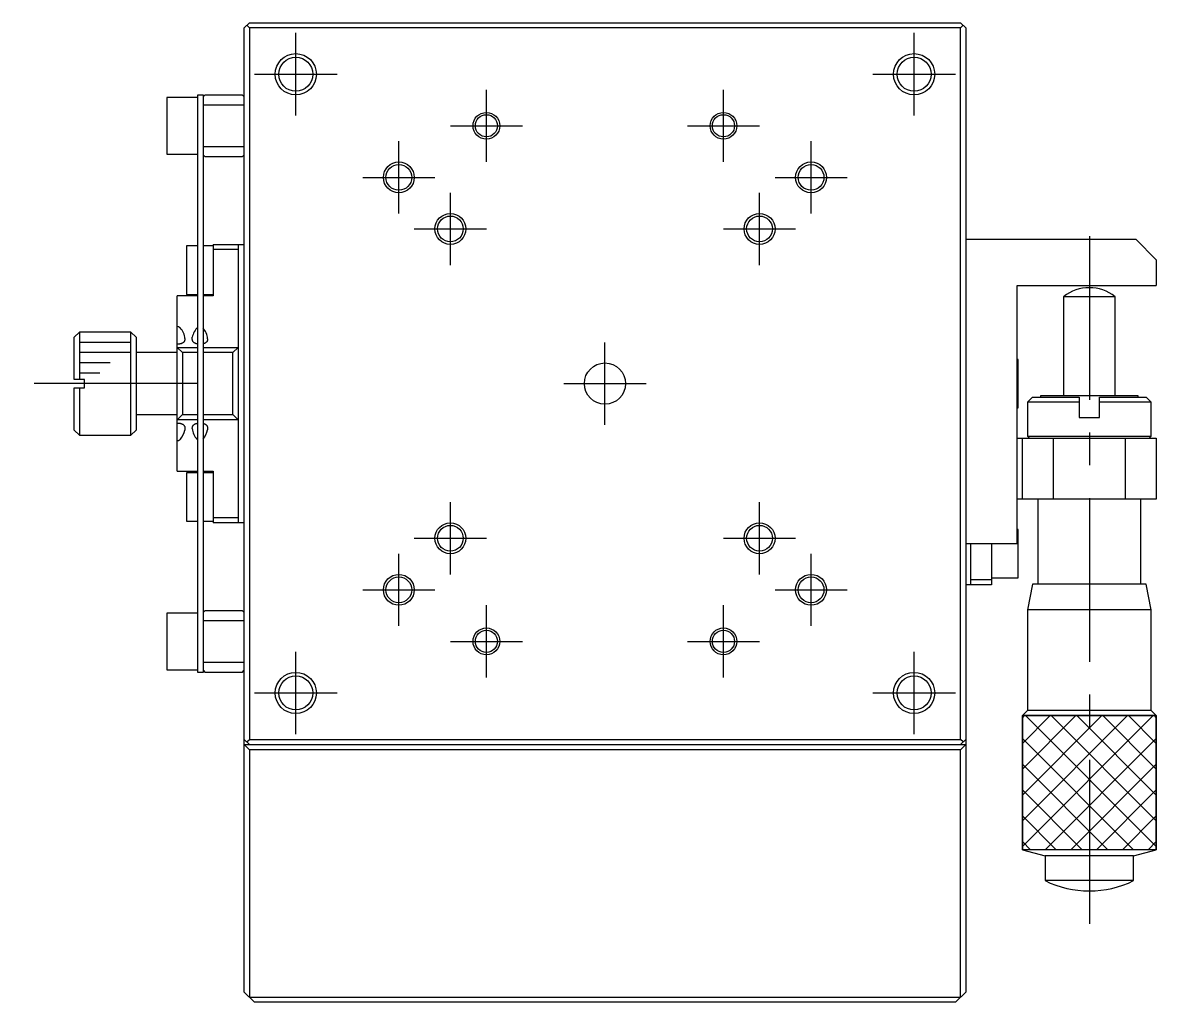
# Model space of a CAD drawing. Extents: x 0 to 393, y -8 to 273.
# Drawn here: x 78 to 188, y 93.9 to 188.9 of the extents above; entities that cross this region are included whole.
import ezdxf

# ---------------------------------------------------------------- set-up
doc = ezdxf.new("R2010")
doc.units = 0
doc.header["$LTSCALE"] = 0.5
doc.linetypes.add('CENTER', pattern=[50.8, 31.75, -6.35, 6.35, -6.35])
for name, color, linetype in [('MSM_CENTER', 1, 'CENTER'), ('MSM_CONTINUOUS', 7, 'CONTINUOUS'), ('MSM_NARROW', 5, 'CONTINUOUS')]:
    doc.layers.add(name, color=color, linetype=linetype)

msp = doc.modelspace()

# ---------------------------------------------------------------- linework, layer by layer
at = {"layer": 'MSM_CENTER'}
for p, q in [((104.5, 179.905071), (104.5, 187.905071)), ((164.5, 179.905071), (164.5, 187.905071)), ((100.5, 183.905071), (108.5, 183.905071)), ((160.5, 183.905071), (168.5, 183.905071)), ((123, 175.405071), (123, 182.405071)), ((146, 175.405071), (146, 182.405071)), ((119.5, 178.905071), (126.5, 178.905071)), ((142.5, 178.905071), (149.5, 178.905071)), ((114.5, 170.405071), (114.5, 177.405071)), ((154.5, 170.405071), (154.5, 177.405071)), ((111, 173.905071), (118, 173.905071)), ((151, 173.905071), (158, 173.905071)), ((119.5, 165.405071), (119.5, 172.405071)), ((149.5, 165.405071), (149.5, 172.405071)), ((116, 168.905071), (123, 168.905071)), ((146, 168.905071), (153, 168.905071)), ((181.5, 168.205063), (181.5, 99.705064)), ((134.5, 149.905071), (134.5, 157.905071)), ((95, 153.905071), (78, 153.905071)), ((130.5, 153.905071), (138.5, 153.905071)), ((119.5, 135.405071), (119.5, 142.405071)), ((149.5, 135.405071), (149.5, 142.405071)), ((116, 138.905071), (123, 138.905071)), ((146, 138.905071), (153, 138.905071)), ((114.5, 130.405071), (114.5, 137.405071)), ((154.5, 130.405071), (154.5, 137.405071)), ((111, 133.905071), (118, 133.905071)), ((151, 133.905071), (158, 133.905071)), ((123, 125.405071), (123, 132.405071)), ((146, 125.405071), (146, 132.405071)), ((119.5, 128.905071), (126.5, 128.905071)), ((142.5, 128.905071), (149.5, 128.905071)), ((104.5, 119.905071), (104.5, 127.905071)), ((164.5, 119.905071), (164.5, 127.905071)), ((100.5, 123.905071), (108.5, 123.905071)), ((160.5, 123.905071), (168.5, 123.905071))]:
    msp.add_line(p, q, dxfattribs=at)
at = {"layer": 'MSM_CONTINUOUS'}
for p, q in [((100, 188.905071), (99.5, 188.405071)), ((99.5, 94.905071), (99.5, 188.405071)), ((100, 188.405071), (99.75, 188.655071)), ((100, 188.905071), (169, 188.905071)), ((100, 188.405071), (100, 119.405071)), ((169, 188.405071), (100, 188.405071)), ((169.5, 188.405071), (169, 188.905071)), ((169, 188.405071), (169.25, 188.655071)), ((169, 119.405071), (169, 188.405071)), ((169.5, 188.405071), (169.5, 94.905071)), ((92, 181.655071), (92, 176.155071)), ((95, 181.655071), (92, 181.655071)), ((95, 181.905071), (95.5, 181.905071)), ((95, 125.905071), (95, 181.905071)), ((95.7, 181.905071), (95.5, 181.705071)), ((95.5, 181.905071), (95.5, 125.905071)), ((95.7, 181.905071), (99.3, 181.905071)), ((99.5, 181.705071), (99.3, 181.905071)), ((99.5, 180.905071), (95.5, 180.905071)), ((92, 176.155071), (95, 176.155071)), ((95.5, 176.905071), (99.5, 176.905071)), ((95.5, 176.105071), (95.7, 175.905071)), ((99.3, 175.905071), (99.5, 176.105071)), ((99.3, 175.905071), (95.7, 175.905071)), ((93.9, 167.255071), (93.9, 162.555071)), ((95, 167.255071), (93.9, 167.255071)), ((96.5, 167.255071), (95.5, 167.255071)), ((96.5, 167.405071), (99.5, 167.405071)), ((96.5, 167.405071), (96.5, 162.405071)), ((98.9, 167.405071), (98.9, 140.405071)), ((169.5, 167.905071), (186, 167.905071)), ((188, 165.905071), (186, 167.905071)), ((98.9, 166.905071), (96.5, 166.905071)), ((188, 165.905071), (188, 163.405071)), ((174.5, 163.405071), (188, 163.405071)), ((174.5, 138.405071), (174.5, 163.405071)), ((93, 145.405071), (93, 162.405071)), ((95, 162.405071), (93, 162.405071)), ((93.9, 162.555071), (95, 162.555071)), ((95.5, 162.555071), (96.5, 162.555071)), ((96.5, 162.405071), (95.5, 162.405071)), ((183.999996, 162.327562), (179.000004, 162.327562)), ((179.000004, 162.327562), (179.000004, 152.705071)), ((183.999996, 152.705071), (183.999996, 162.327562)), ((83.5, 158.905071), (83, 158.405071)), ((83, 154.305071), (83, 158.405071)), ((83.5, 158.905071), (83.5, 154.305071)), ((88.5, 158.905071), (83.5, 158.905071)), ((88.5, 148.905071), (88.5, 158.905071)), ((89, 158.405071), (88.5, 158.905071)), ((89, 158.405071), (89, 149.405071)), ((93, 159.468321), (93.113372, 159.442499)), ((93.113372, 159.442499), (93.202133, 159.387762)), ((93.202133, 159.387762), (93.29381, 159.302893)), ((93.034291, 157.726382), (93, 157.725985)), ((93, 157.405071), (93.5, 156.905071)), ((93, 157.405071), (95, 157.405071)), ((93.068536, 157.727571), (93.034291, 157.726382)), ((93.102603, 157.729551), (93.068536, 157.727571)), ((93.136358, 157.73232), (93.102603, 157.729551)), ((93.167101, 157.735576), (93.136358, 157.73232)), ((93.197564, 157.739522), (93.167101, 157.735576)), ((93.227658, 157.744151), (93.197564, 157.739522)), ((93.257293, 157.749456), (93.227658, 157.744151)), ((93.286379, 157.755429), (93.257293, 157.749456)), ((93.314828, 157.762061), (93.286379, 157.755429)), ((93.342549, 157.769347), (93.314828, 157.762061)), ((93.369452, 157.777278), (93.342549, 157.769347)), ((93.399829, 157.787381), (93.369452, 157.777278)), ((93.429175, 157.798425), (93.399829, 157.787381)), ((93.457418, 157.810376), (93.429175, 157.798425)), ((93.484486, 157.823202), (93.457418, 157.810376)), ((93.510306, 157.836871), (93.484486, 157.823202)), ((93.534805, 157.851352), (93.510306, 157.836871)), ((93.557913, 157.866612), (93.534805, 157.851352)), ((93.579555, 157.882619), (93.557913, 157.866612)), ((93.602416, 157.901743), (93.579555, 157.882619)), ((93.623554, 157.921882), (93.602416, 157.901743)), ((93.642971, 157.942972), (93.623554, 157.921882)), ((93.660668, 157.964949), (93.642971, 157.942972)), ((93.67665, 157.987748), (93.660668, 157.964949)), ((93.690917, 158.011306), (93.67665, 157.987748)), ((93.703473, 158.035559), (93.690917, 158.011306)), ((93.718383, 158.070914), (93.703473, 158.035559)), ((93.730255, 158.10767), (93.718383, 158.070914)), ((93.739219, 158.145676), (93.730255, 158.10767)), ((93.745409, 158.184783), (93.739219, 158.145676)), ((93.748956, 158.224839), (93.745409, 158.184783)), ((93.75, 158.262672), (93.748956, 158.224839)), ((94.45, 158.262788), (94.460775, 158.394829)), ((94.450304, 158.241908), (94.45, 158.262788)), ((94.45234, 158.206362), (94.450304, 158.241908)), ((94.45638, 158.171455), (94.45234, 158.206362)), ((94.462511, 158.137293), (94.45638, 158.171455)), ((94.470818, 158.103981), (94.462511, 158.137293)), ((94.48139, 158.071627), (94.470818, 158.103981)), ((94.494311, 158.040335), (94.48139, 158.071627)), ((94.50967, 158.010214), (94.494311, 158.040335)), ((94.524084, 157.98654), (94.50967, 158.010214)), ((94.540269, 157.963628), (94.524084, 157.98654)), ((94.558221, 157.941543), (94.540269, 157.963628)), ((94.577936, 157.920351), (94.558221, 157.941543)), ((94.599411, 157.900117), (94.577936, 157.920351)), ((94.62264, 157.880908), (94.599411, 157.900117)), ((94.642771, 157.866118), (94.62264, 157.880908)), ((94.664129, 157.851976), (94.642771, 157.866118)), ((94.686663, 157.83851), (94.664129, 157.851976)), ((94.710321, 157.825746), (94.686663, 157.83851)), ((94.735052, 157.813711), (94.710321, 157.825746)), ((94.760803, 157.802433), (94.735052, 157.813711)), ((94.787522, 157.791937), (94.760803, 157.802433)), ((94.815316, 157.782189), (94.787522, 157.791937)), ((94.844137, 157.773188), (94.815316, 157.782189)), ((94.873881, 157.764948), (94.844137, 157.773188)), ((94.904444, 157.757481), (94.873881, 157.764948)), ((94.935721, 157.750799), (94.904444, 157.757481)), ((94.967607, 157.744916), (94.935721, 157.750799)), ((95, 157.739844), (94.967607, 157.744916)), ((95.53228, 157.766531), (95.5, 157.758465)), ((95.5, 157.405071), (98.9, 157.405071)), ((95.563626, 157.775483), (95.53228, 157.766531)), ((95.593856, 157.785299), (95.563626, 157.775483)), ((95.623093, 157.796033), (95.593856, 157.785299)), ((95.651265, 157.807656), (95.623093, 157.796033)), ((95.678299, 157.820137), (95.651265, 157.807656)), ((95.704123, 157.833446), (95.678299, 157.820137)), ((95.728664, 157.847552), (95.704123, 157.833446)), ((95.751851, 157.862424), (95.728664, 157.847552)), ((95.773611, 157.878033), (95.751851, 157.862424)), ((95.796654, 157.896695), (95.773611, 157.878033)), ((95.818014, 157.916359), (95.796654, 157.896695)), ((95.837691, 157.936962), (95.818014, 157.916359)), ((95.855683, 157.958443), (95.837691, 157.936962)), ((95.87199, 157.980739), (95.855683, 157.958443)), ((95.886611, 158.003789), (95.87199, 157.980739)), ((95.899546, 158.02753), (95.886611, 158.003789)), ((95.913366, 158.058021), (95.899546, 158.02753)), ((95.924837, 158.089616), (95.913366, 158.058021)), ((95.934045, 158.122213), (95.924837, 158.089616)), ((95.941079, 158.155711), (95.934045, 158.122213)), ((95.946024, 158.190011), (95.941079, 158.155711)), ((95.948968, 158.225011), (95.946024, 158.190011)), ((95.949997, 158.260611), (95.948968, 158.225011)), ((95.95, 158.262663), (95.949997, 158.260611)), ((98.4, 156.905071), (98.9, 157.405071)), ((93, 156.905071), (89, 156.905071)), ((93.5, 156.905071), (93.5, 150.905071)), ((95, 156.905071), (93.5, 156.905071)), ((98.4, 156.905071), (95.5, 156.905071)), ((98.4, 150.905071), (98.4, 156.905071)), ((174.6, 156.255071), (174.5, 156.255071)), ((174.6, 151.555071), (174.6, 156.255071)), ((84, 154.305071), (83, 154.305071)), ((84, 153.505071), (84, 154.305071)), ((83, 149.405071), (83, 153.505071)), ((83, 153.505071), (84, 153.505071)), ((83.5, 153.505071), (83.5, 148.905071)), ((176, 152.605071), (175.5, 152.105071)), ((180.5, 152.105071), (175.5, 152.105071)), ((175.5, 152.105071), (175.5, 148.805071)), ((176, 152.605071), (180.5, 152.605071)), ((186.25, 152.705071), (176.75, 152.705071)), ((176.75, 152.705071), (176.75, 152.60509)), ((180.5, 152.605071), (180.5, 150.605071)), ((182.5, 150.605071), (182.5, 152.605071)), ((182.5, 152.605071), (187, 152.605071)), ((187.5, 152.105071), (182.5, 152.105071)), ((186.25, 152.60509), (186.25, 152.705071)), ((187.5, 152.105071), (187, 152.605071)), ((187.5, 148.805071), (187.5, 152.105071)), ((89, 150.905071), (93, 150.905071)), ((93.5, 150.905071), (93, 150.405071)), ((93.5, 150.905071), (95, 150.905071)), ((95.5, 150.905071), (98.4, 150.905071)), ((98.9, 150.405071), (98.4, 150.905071)), ((174.5, 151.555071), (174.6, 151.555071)), ((95, 150.405071), (93, 150.405071)), ((93, 150.084156), (93.032724, 150.083791)), ((93.032724, 150.083791), (93.065464, 150.082697)), ((93.065464, 150.082697), (93.098106, 150.080877)), ((93.098106, 150.080877), (93.130535, 150.078334)), ((93.130535, 150.078334), (93.162638, 150.075072)), ((93.162638, 150.075072), (93.194301, 150.071093)), ((93.194301, 150.071093), (93.225409, 150.0664)), ((93.225409, 150.0664), (93.255946, 150.060982)), ((93.255946, 150.060982), (93.285963, 150.054824)), ((93.285963, 150.054824), (93.315373, 150.047937)), ((93.315373, 150.047937), (93.344089, 150.040336)), ((93.344089, 150.040336), (93.372024, 150.03203)), ((93.372024, 150.03203), (93.399089, 150.023033)), ((93.399089, 150.023033), (93.425197, 150.013357)), ((93.425197, 150.013357), (93.455145, 150.000879)), ((93.455145, 150.000879), (93.483787, 149.987388)), ((93.483787, 149.987388), (93.51105, 149.972926)), ((93.51105, 149.972926), (93.536861, 149.957535)), ((93.536861, 149.957535), (93.561147, 149.941255)), ((93.561147, 149.941255), (93.583835, 149.924128)), ((93.583835, 149.924128), (93.606721, 149.904523)), ((93.606721, 149.904523), (93.627827, 149.88389)), ((93.627827, 149.88389), (93.647153, 149.862297)), ((93.647153, 149.862297), (93.664699, 149.839812)), ((93.664699, 149.839812), (93.680464, 149.816502)), ((93.680464, 149.816502), (93.694448, 149.792432)), ((93.694448, 149.792432), (93.709337, 149.76167)), ((93.709337, 149.76167), (93.721754, 149.729731)), ((93.721754, 149.729731), (93.73179, 149.696725)), ((93.73179, 149.696725), (93.739536, 149.662761)), ((93.739536, 149.662761), (93.745083, 149.627946)), ((93.745083, 149.627946), (93.748523, 149.592389)), ((94.450899, 149.582546), (94.455006, 149.628941)), ((94.455006, 149.628941), (94.462657, 149.673868)), ((94.462657, 149.673868), (94.469972, 149.703375)), ((94.469972, 149.703375), (94.479122, 149.732221)), ((94.479122, 149.732221), (94.490151, 149.760325)), ((94.490151, 149.760325), (94.503101, 149.787604)), ((94.503101, 149.787604), (94.518016, 149.813974)), ((94.518016, 149.813974), (94.53494, 149.839353)), ((94.53494, 149.839353), (94.553915, 149.863657)), ((94.553915, 149.863657), (94.57127, 149.882978)), ((94.57127, 149.882978), (94.59016, 149.90159)), ((94.59016, 149.90159), (94.610549, 149.919448)), ((94.610549, 149.919448), (94.632404, 149.936507)), ((94.632404, 149.936507), (94.655689, 149.952721)), ((94.655689, 149.952721), (94.680369, 149.968045)), ((94.680369, 149.968045), (94.70641, 149.982435)), ((94.70641, 149.982435), (94.730476, 149.994321)), ((94.730476, 149.994321), (94.755677, 150.005524)), ((94.755677, 150.005524), (94.781932, 150.016027)), ((94.781932, 150.016027), (94.80916, 150.025813)), ((94.80916, 150.025813), (94.83728, 150.034864)), ((94.83728, 150.034864), (94.866211, 150.043163)), ((94.866211, 150.043163), (94.895872, 150.050692)), ((94.895872, 150.050692), (94.926183, 150.057435)), ((94.926183, 150.057435), (94.950424, 150.062186)), ((94.950424, 150.062186), (94.975047, 150.066475)), ((94.975047, 150.066475), (95, 150.070298)), ((98.9, 150.405071), (95.5, 150.405071)), ((95.5, 150.051676), (95.531444, 150.04382)), ((95.531444, 150.04382), (95.562081, 150.035088)), ((95.562081, 150.035088), (95.591822, 150.025502)), ((95.591822, 150.025502), (95.620574, 150.015085)), ((95.620574, 150.015085), (95.648245, 150.003858)), ((95.648245, 150.003858), (95.674744, 149.991842)), ((95.674744, 149.991842), (95.69998, 149.979061)), ((95.69998, 149.979061), (95.727769, 149.963199)), ((95.727769, 149.963199), (95.753944, 149.946258)), ((95.753944, 149.946258), (95.778464, 149.928295)), ((95.778464, 149.928295), (95.801282, 149.909367)), ((95.801282, 149.909367), (95.822356, 149.88953)), ((95.822356, 149.88953), (95.84164, 149.868844)), ((95.84164, 149.868844), (95.860646, 149.845349)), ((95.860646, 149.845349), (95.877688, 149.820832)), ((95.877688, 149.820832), (95.892802, 149.795369)), ((95.892802, 149.795369), (95.906019, 149.769041)), ((95.906019, 149.769041), (95.917375, 149.741926)), ((95.917375, 149.741926), (95.926902, 149.714101)), ((95.926902, 149.714101), (95.936735, 149.676603)), ((95.936735, 149.676603), (95.943754, 149.637878)), ((95.943754, 149.637878), (95.948097, 149.598055)), ((180.5, 150.605071), (182.5, 150.605071)), ((83, 149.405071), (83.5, 148.905071)), ((83.5, 148.905071), (88.5, 148.905071)), ((88.5, 148.905071), (89, 149.405071)), ((93.29887, 148.513102), (93.203708, 148.423443)), ((93.75, 149.547416), (93.736795, 149.400302)), ((93.748523, 149.592389), (93.749947, 149.556198)), ((93.749947, 149.556198), (93.75, 149.547416)), ((94.45, 149.547343), (94.450899, 149.582546)), ((95.95, 149.547376), (95.941416, 149.430408)), ((95.948097, 149.598055), (95.949898, 149.557266)), ((95.949898, 149.557266), (95.95, 149.547376)), ((174.5, 148.605071), (188, 148.605071)), ((175, 142.705071), (175, 148.605071)), ((175.5, 148.805071), (187.5, 148.805071)), ((175.5, 148.805071), (175.7, 148.605071)), ((178, 148.605071), (178, 142.705071)), ((185, 142.705071), (185, 148.605071)), ((187.3, 148.605071), (187.5, 148.805071)), ((188, 148.605071), (188, 142.705071)), ((93.106696, 148.364736), (93, 148.34182)), ((93.203708, 148.423443), (93.106696, 148.364736)), ((94.999969, 148.420755), (94.920456, 148.492386)), ((93, 145.405071), (95, 145.405071)), ((93.9, 145.255071), (93.9, 140.555071)), ((95, 145.255071), (93.9, 145.255071)), ((95.5, 145.405071), (96.5, 145.405071)), ((96.5, 145.255071), (95.5, 145.255071)), ((96.5, 145.405071), (96.5, 140.405071)), ((188, 142.705071), (174.5, 142.705071)), ((176.5, 142.705071), (176.5, 134.455071)), ((186.5, 134.455071), (186.5, 142.705071)), ((96.5, 140.905071), (98.9, 140.905071)), ((93.9, 140.555071), (95, 140.555071)), ((95.5, 140.555071), (96.5, 140.555071)), ((99.5, 140.405071), (96.5, 140.405071)), ((174.6, 139.755071), (174.5, 139.755071)), ((174.6, 135.055071), (174.6, 139.755071)), ((169.5, 138.405071), (174.5, 138.405071)), ((170, 134.405071), (170, 138.405071)), ((172, 138.405071), (172, 134.405071)), ((172, 134.405071), (169.5, 134.405071)), ((170, 134.905071), (172, 134.905071)), ((172, 135.055071), (174.6, 135.055071)), ((176.000003, 134.455071), (175.500004, 131.955072)), ((186.999997, 134.455071), (176.000003, 134.455071)), ((187.499996, 131.955072), (186.999997, 134.455071)), ((92, 131.655071), (92, 126.155071)), ((95, 131.655071), (92, 131.655071)), ((95.7, 131.905071), (95.5, 131.705071)), ((99.5, 130.905071), (95.5, 130.905071)), ((95.7, 131.905071), (99.3, 131.905071)), ((99.5, 131.705071), (99.3, 131.905071)), ((187.499996, 131.955072), (175.500004, 131.955072)), ((175.500004, 131.955072), (175.500004, 122.205067)), ((187.499996, 122.205067), (187.499996, 131.955072)), ((95.5, 126.905071), (99.5, 126.905071)), ((92, 126.155071), (95, 126.155071)), ((95.5, 125.905071), (95, 125.905071)), ((95.5, 126.105071), (95.7, 125.905071)), ((99.3, 125.905071), (95.7, 125.905071)), ((99.3, 125.905071), (99.5, 126.105071)), ((175.500004, 122.205067), (175.000001, 121.705065)), ((187.499996, 122.205067), (175.500004, 122.205067)), ((187.999999, 121.705065), (187.499996, 122.205067)), ((175.000001, 121.705065), (187.999999, 121.705065)), ((175.000001, 108.705064), (175.000001, 121.705065)), ((187.999999, 121.705065), (187.999999, 108.705064)), ((99.5, 119.405071), (100, 118.905071)), ((99.5, 118.905071), (100, 118.405071)), ((99.5, 118.905071), (169.5, 118.905071)), ((99.75, 119.155071), (100, 119.405071)), ((100, 119.405071), (169, 119.405071)), ((169.25, 119.155071), (169, 119.405071)), ((169, 118.905071), (169.5, 119.405071)), ((169, 118.405071), (169.5, 118.905071)), ((100, 118.405071), (100, 94.405071)), ((169, 118.405071), (100, 118.405071)), ((169, 94.405071), (169, 118.405071)), ((175.000001, 108.705064), (177.2, 108.115576)), ((187.999999, 108.705064), (175.000001, 108.705064)), ((185.8, 108.115576), (177.2, 108.115576)), ((177.2, 108.115576), (177.2, 105.705065)), ((185.8, 108.115576), (187.999999, 108.705064)), ((185.8, 105.705065), (185.8, 108.115576)), ((185.8, 105.705065), (177.2, 105.705065)), ((100.5, 93.905071), (99.5, 94.905071)), ((169.5, 94.905071), (168.5, 93.905071)), ((100, 94.405071), (169, 94.405071)), ((168.5, 93.905071), (100.5, 93.905071))]:
    msp.add_line(p, q, dxfattribs=at)
for centre, radius in [((104.5, 183.905071), 1.65), ((164.5, 183.905071), 1.65), ((123, 178.905071), 1.075), ((146, 178.905071), 1.075), ((114.5, 173.905071), 1.25), ((154.5, 173.905071), 1.25), ((119.5, 168.905071), 1.25), ((149.5, 168.905071), 1.25), ((134.5, 153.905071), 2), ((119.5, 138.905071), 1.25), ((149.5, 138.905071), 1.25), ((114.5, 133.905071), 1.25), ((154.5, 133.905071), 1.25), ((123, 128.905071), 1.075), ((146, 128.905071), 1.075), ((104.5, 123.905071), 1.65), ((164.5, 123.905071), 1.65)]:
    msp.add_circle(centre, radius, dxfattribs=at)
for centre, radius, start, end in [((181.499997, 159.205066), 3.999997, 51.317795, 128.682173), ((91.899918, 158.071459), 1.859937, 5.90079989, 41.4590073), ((96.306289, 158.03775), 1.879742, 134.02564064, 169.04943393), ((94.120253, 158.080252), 1.838817, 5.693117, 41.386932), ((91.799852, 149.804703), 1.978709, 319.25077852, 348.20700869), ((96.29413, 149.737351), 1.853893, 185.88266192, 222.18611397), ((93.986812, 149.807856), 1.990715, 319.47983532, 349.07029629), ((181.499998, 114.450065), 9.745001, 243.816215, 296.183798)]:
    msp.add_arc(centre, radius, start, end, dxfattribs=at)
at = {"layer": 'MSM_NARROW'}
for p, q in [((88.5, 157.905071), (83.5, 157.905071)), ((88.5, 156.905071), (83.5, 156.905071)), ((86.5, 155.905071), (83.5, 155.905071)), ((85.5, 154.905071), (83.5, 154.905071)), ((187.999999, 121.705065), (175.000001, 121.705065)), ((175.000001, 121.705065), (175.000001, 108.705064)), ((175.000001, 121.500001), (175.205065, 121.705065)), ((175.000001, 119.000001), (177.705065, 121.705065)), ((175.000001, 116.500001), (180.205065, 121.705065)), ((175.000001, 114.000001), (182.705065, 121.705065)), ((175.000001, 111.500001), (185.205065, 121.705065)), ((175.000001, 109.000001), (187.705065, 121.705065)), ((175.294935, 121.705065), (187.999999, 109.000001)), ((177.794935, 121.705065), (187.999999, 111.500001)), ((180.294935, 121.705065), (187.999999, 114.000001)), ((182.794935, 121.705065), (187.999999, 116.500001)), ((185.294935, 121.705065), (187.999999, 119.000001)), ((187.794935, 121.705065), (187.999999, 121.500001)), ((187.999999, 108.705064), (187.999999, 121.705065)), ((175.000001, 119.499999), (185.794936, 108.705064)), ((177.205064, 108.705064), (187.999999, 119.499999)), ((175.000001, 116.999999), (183.294936, 108.705064)), ((179.705064, 108.705064), (187.999999, 116.999999)), ((175.000001, 114.499999), (180.794936, 108.705064)), ((182.205064, 108.705064), (187.999999, 114.499999)), ((175.000001, 111.999999), (178.294936, 108.705064)), ((184.705064, 108.705064), (187.999999, 111.999999)), ((175.000001, 109.499999), (175.794936, 108.705064)), ((187.205064, 108.705064), (187.999999, 109.499999)), ((187.999999, 108.705064), (175.000001, 108.705064))]:
    msp.add_line(p, q, dxfattribs=at)
for centre, radius in [((104.5, 183.905071), 2), ((164.5, 183.905071), 2), ((123, 178.905071), 1.3), ((146, 178.905071), 1.3), ((114.5, 173.905071), 1.5), ((154.5, 173.905071), 1.5), ((119.5, 168.905071), 1.5), ((149.5, 168.905071), 1.5), ((119.5, 138.905071), 1.5), ((149.5, 138.905071), 1.5), ((114.5, 133.905071), 1.5), ((154.5, 133.905071), 1.5), ((123, 128.905071), 1.3), ((146, 128.905071), 1.3), ((104.5, 123.905071), 2), ((164.5, 123.905071), 2)]:
    msp.add_circle(centre, radius, dxfattribs=at)

doc.saveas('drawing.dxf')
